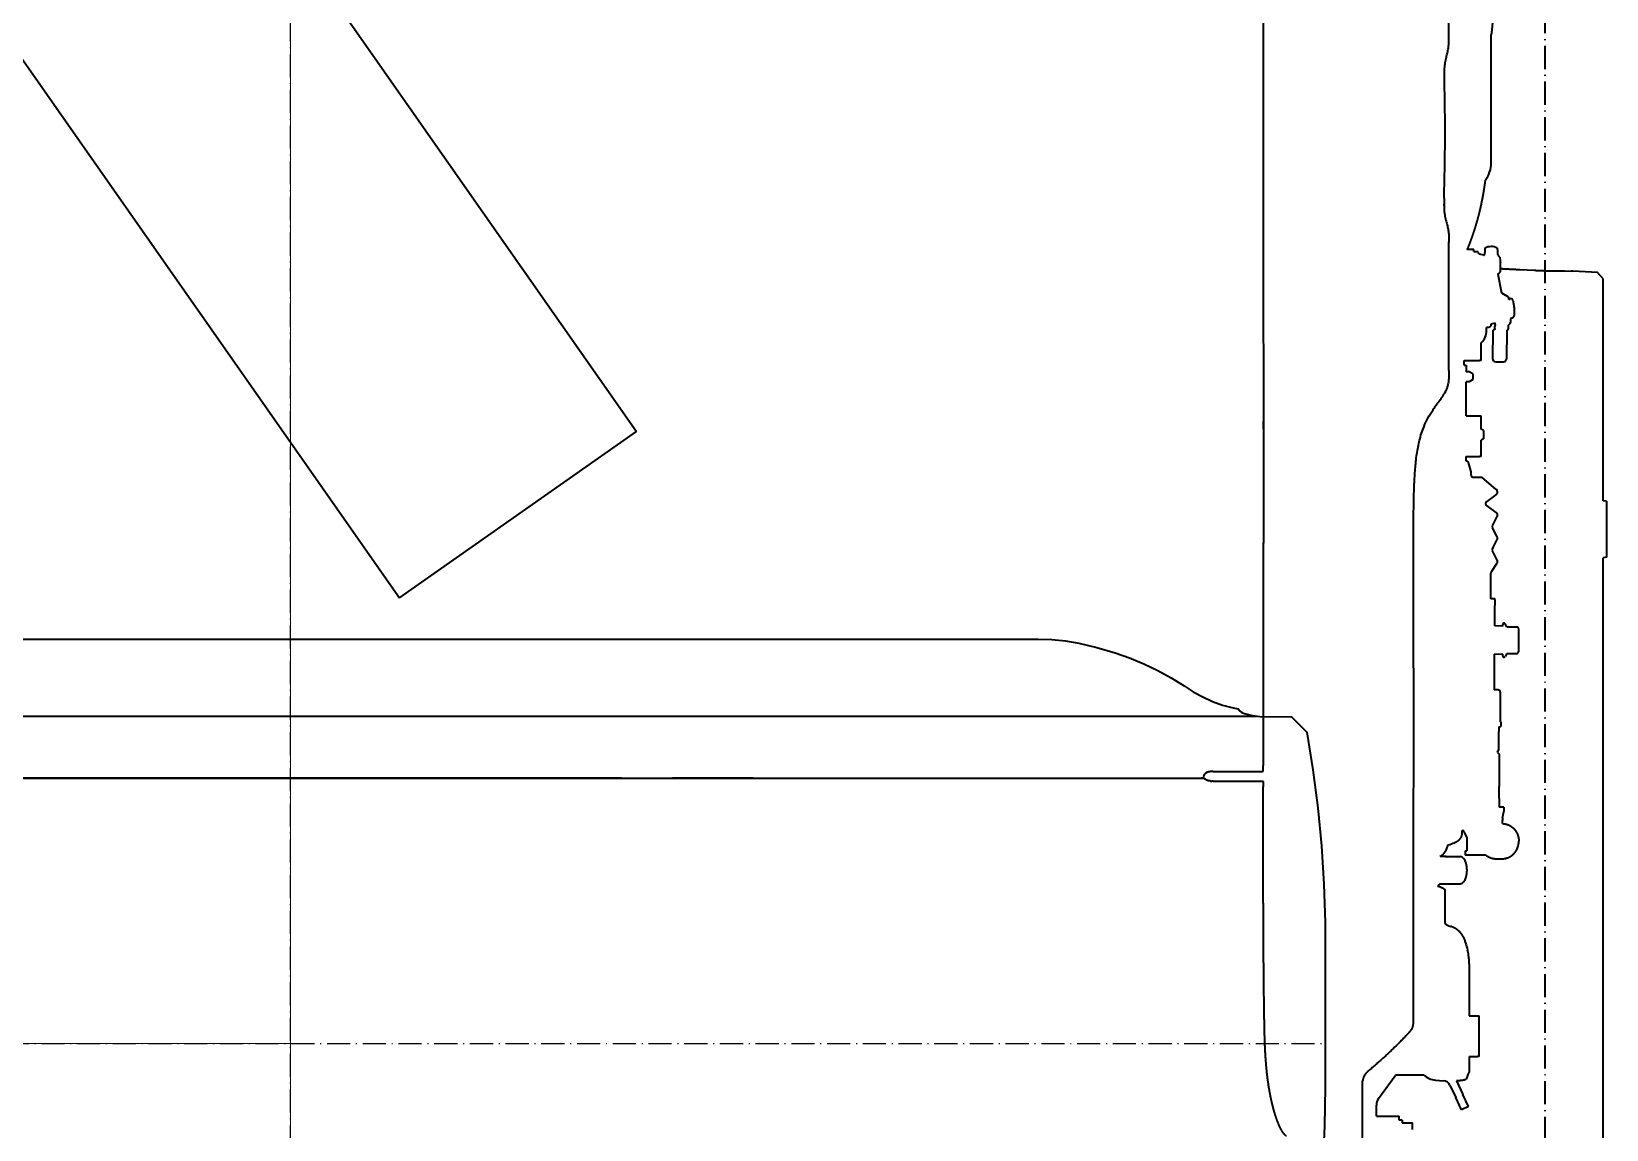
# Model space of a CAD drawing. Header units: millimetres. Extents: x 120 to 10915, y 515 to 8014.
# Drawn here: x 1816 to 2632, y 1067 to 1636 of the extents above; entities that cross this region are included whole.
import ezdxf

# ---------------------------------------------------------------- set-up
doc = ezdxf.new("R2010")
doc.units = ezdxf.units.MM
doc.linetypes.add('DASHDOT', pattern=[18.5, 12, -3, 0.5, -3])
doc.layers.get('0').update_dxf_attribs({"lineweight": 13})
for name, color, linetype, lineweight in [('201_Dimensions', 7, 'Continuous', 13), ('202_Information', 7, 'Continuous', 13), ('205_Chassis_top_view', 7, 'Continuous', 13), ('206_Cab_side_and_top_view', 7, 'Continuous', 13)]:
    doc.layers.add(name, color=color, linetype=linetype, lineweight=lineweight)

# ---------------------------------------------------------------- blocks, each defined once
blk = doc.blocks.new('PREL')
at = {"layer": '202_Information', "color": 1, "lineweight": 35}
for p, q in [((1146.09691, 401.262428), (2006.461565, -827.465638)), ((1699.152044, -127.065139), (2129.334372, -741.429173)), ((2006.461565, -827.465638), (2129.334372, -741.429173))]:
    blk.add_line(p, q, dxfattribs=at)
blk = doc.blocks.new('2647074_1')
at = {"layer": '201_Dimensions', "color": 2, "linetype": 'DASHDOT', "lineweight": 35}
blk.add_line((2600, -1275), (2600, -150), dxfattribs=at)
blk = doc.blocks.new('2409089_1')
at = {"layer": '206_Cab_side_and_top_view', "color": 3, "lineweight": 35}
for p, q in [((2550.1, -536.43), (2550.1, -427.35)), ((2572, -602.08), (2572, -535.65)), ((2563, -647), (2559.51, -647)), ((2563, -648), (2563, -647)), ((2563, -648), (2565, -648)), ((2565.18, -648.68), (2565, -648)), ((2568.13, -649.98), (2565.89, -649.38)), ((2568.59, -649.87), (2568.6, -649.34)), ((2575.26, -646.37), (2575.1, -646.28)), ((2575.42, -649.09), (2575.42, -649.08)), ((2575.42, -649.25), (2575.42, -649.09)), ((2575.49, -649.5), (2575.45, -649.27)), ((2576.38, -651.08), (2576.68, -652.78)), ((2575.49, -659.78), (2577.24, -669.52)), ((2576.68, -652.78), (2576.68, -653.52)), ((2576.7, -653.53), (2576.8, -654.09)), ((2576.8, -654.21), (2576.8, -654.09)), ((2577.24, -669.52), (2580.55, -671.41)), ((2581.19, -672.97), (2581.03, -672.09)), ((2581.37, -672.97), (2581.19, -672.97)), ((2581.45, -672.63), (2581.45, -672.97)), ((2581.65, -672.43), (2582.2, -672.43)), ((2583.18, -673.24), (2583.86, -677.02)), ((2573.95, -685.22), (2571.75, -685.8)), ((2582.98, -682.48), (2582.05, -683.01)), ((2582.05, -683.01), (2582.05, -684.94)), ((2583.88, -677.25), (2583.85, -681.19)), ((2569.55, -689), (2569.55, -687.5)), ((2570.75, -687.5), (2569.55, -687.5)), ((2571.75, -686.5), (2570.75, -687.5)), ((2571.75, -685.8), (2571.75, -686.5)), ((2572.8, -689.01), (2572.71, -703.76)), ((2573.84, -688.02), (2573.85, -687.01)), ((2573.98, -685.91), (2573.98, -685.28)), ((2580.07, -689.02), (2579.98, -703.76)), ((2580.05, -689.01), (2580.07, -689.02)), ((2580.8, -688.64), (2580.62, -688.74)), ((2566.8, -699.25), (2566.8, -695.39)), ((2566.8, -704.5), (2566.8, -699.25)), ((2558, -707), (2558, -704.5)), ((2558, -704.5), (2565.86, -704.5)), ((2558, -707), (2559.05, -707)), ((2559.05, -707), (2559.05, -710.38)), ((2566.8, -704.5), (2565.86, -704.5)), ((2573.32, -704.82), (2572.85, -704.02)), ((2579.36, -704.86), (2579.74, -704.23)), ((2560.55, -710.38), (2559.05, -710.38)), ((2559.05, -733.29), (2559.05, -715.62)), ((2560.55, -715.62), (2559.05, -715.62)), ((2562.55, -711.53), (2560.55, -710.38)), ((2562.55, -714.47), (2560.55, -715.62)), ((2562.55, -711.53), (2562.55, -714.29)), ((2562.55, -714.29), (2562.55, -714.47)), ((2559.05, -733.29), (2565.86, -733.29)), ((2565.86, -733.29), (2566.8, -733.29)), ((2566.8, -738.54), (2566.8, -733.29)), ((2453.81, -736.03), (2453.81, -740.03)), ((2453.97, -736.01), (2453.97, -740.03)), ((2566.8, -738.76), (2566.8, -738.54)), ((2566.8, -740.14), (2566.8, -738.76)), ((2568.05, -740.87), (2566.8, -740.14)), ((2568.05, -740.87), (2568.05, -744.87)), ((2568.05, -745.13), (2566.8, -745.86)), ((2566.8, -749.04), (2566.8, -745.86)), ((2566.8, -754.29), (2566.8, -749.04)), ((2568.05, -744.87), (2568.05, -745.13)), ((2559.05, -756.7), (2559.05, -754.29)), ((2559.05, -754.29), (2565.86, -754.29)), ((2559.28, -756.7), (2559.05, -756.7)), ((2561.52, -762.17), (2560.25, -757.44)), ((2566.8, -754.29), (2565.86, -754.29)), ((2561.55, -762.43), (2561.55, -762.34)), ((2561.55, -764), (2561.55, -762.43)), ((2562.55, -765), (2567.07, -765)), ((2574.61, -771.33), (2567.07, -765)), ((2569.84, -777.58), (2574.51, -774.14)), ((2574.51, -774.14), (2574.61, -774.07)), ((2574.69, -771.4), (2574.61, -771.33)), ((2574.95, -773.73), (2575.01, -773.65)), ((2575.01, -773.65), (2575.07, -773.56)), ((2575.07, -773.56), (2575.09, -773.51)), ((2569.41, -777.89), (2569.84, -777.58)), ((2569.84, -779.82), (2569.41, -779.51)), ((2574.51, -783.26), (2569.84, -779.82)), ((2572.61, -790.24), (2573.17, -789.17)), ((2573.17, -792.23), (2572.61, -791.16)), ((2573.17, -789.17), (2574.98, -785.73)), ((2574.61, -783.33), (2574.51, -783.26)), ((2574.98, -785.73), (2575.11, -785.49)), ((2574.98, -795.67), (2573.17, -792.23)), ((2573.17, -801.17), (2574.98, -797.73)), ((2575.11, -795.91), (2574.98, -795.67)), ((2574.98, -797.73), (2575.11, -797.49)), ((2572.61, -802.24), (2573.17, -801.17)), ((2573.17, -804.23), (2572.61, -803.16)), ((2574.98, -807.67), (2573.17, -804.23)), ((2571.82, -828.03), (2571.82, -814.7)), ((2571.86, -814.44), (2571.89, -814.34)), ((2571.99, -814.14), (2572.29, -813.71)), ((2572.29, -813.71), (2574.95, -809.75)), ((2574.95, -809.75), (2575.01, -809.65)), ((2575.11, -807.91), (2574.98, -807.67)), ((2573.65, -828.06), (2571.82, -828.03)), ((2573.9, -828.4), (2573.9, -828.31)), ((2573.9, -828.56), (2573.9, -828.4)), ((2573.9, -828.56), (2573.9, -829.26)), ((2573.9, -829.26), (2573.9, -831.56)), ((2573.9, -839.55), (2573.9, -831.56)), ((2573.9, -842.14), (2573.9, -839.55)), ((2578, -842.21), (2573.9, -842.14)), ((2578, -842.21), (2578, -841.29)), ((2580.14, -842.6), (2579.2, -840.97)), ((2580.14, -842.6), (2585.66, -842.6)), ((2586.2, -843.5), (2585.85, -842.9)), ((2586.2, -843.5), (2586.2, -844.05)), ((2586.2, -844.05), (2586.2, -848.94)), ((2580.14, -856.4), (2579.2, -858.03)), ((2580.12, -856.4), (2585.66, -856.4)), ((2586.2, -855.5), (2585.85, -856.1)), ((2586.2, -848.94), (2586.2, -849.08)), ((2586.2, -849.08), (2586.2, -854.39)), ((2586.2, -854.39), (2586.2, -855.5)), ((2578, -856.79), (2573.5, -856.87)), ((2573.5, -857.08), (2573.5, -856.87)), ((2573.5, -856.87), (2573.5, -875.23)), ((2578, -857.71), (2578, -856.79)), ((2575.52, -875.27), (2573.5, -875.23)), ((2576.7, -876.47), (2576.7, -891.8)), ((2575.7, -894.5), (2576.88, -894.18)), ((2575.7, -894.5), (2576, -894.5)), ((2576, -894.55), (2576, -894.5)), ((2576.02, -894.55), (2576, -894.55)), ((2576.01, -903.32), (2576.02, -896.8)), ((2576.02, -894.55), (2576.02, -896.8)), ((2576.7, -891.8), (2576.82, -891.8)), ((2577.02, -892), (2577.02, -893.99)), ((2576.01, -905.2), (2576.01, -903.32)), ((2575.26, -907.72), (2576, -906.07)), ((2575.26, -907.72), (2576.07, -908.53)), ((2576.07, -908.53), (2576.07, -925.31)), ((1575.67, -921), (2121.58, -921)), ((2121.58, -921), (1655.38, -921)), ((2121.58, -921), (2141.98, -921)), ((2121.58, -921), (2378.56, -921)), ((2141.98, -921), (2147.97, -921)), ((2189.68, -921), (2147.97, -921)), ((2189.68, -921), (2195.66, -921)), ((2195.66, -921), (2421.98, -921)), ((2378.56, -921), (2421.82, -921)), ((2422.93, -921), (2421.82, -921)), ((2421.98, -921), (2422.88, -921)), ((2422.88, -920.5), (2422.88, -920.61)), ((2422.88, -921), (2422.88, -920.61)), ((2422.93, -921), (2423.02, -921)), ((2427.95, -917.5), (2426.57, -917.5)), ((2427.95, -917.5), (2450.64, -917.5)), ((2450.64, -917.5), (2453.73, -917.5)), ((2427.89, -922.5), (2427.36, -922.5)), ((2427.89, -922.5), (2450.73, -922.5)), ((2450.73, -922.5), (2453.72, -922.5)), ((2576, -925.38), (2576.07, -925.31)), ((2576, -925.38), (2576, -931.42)), ((2576, -931.42), (2576.07, -931.5)), ((2576.07, -931.5), (2576.07, -935.98)), ((2578.48, -935.98), (2576.07, -935.98)), ((2578.48, -935.98), (2578.48, -938.24)), ((2577.85, -941.65), (2578.48, -938.24)), ((2577.85, -941.65), (2577.89, -942.91)), ((2556.9, -949.84), (2556.9, -948.22)), ((2557.47, -947.71), (2557.47, -948.28)), ((2558.23, -949.03), (2557.47, -948.28)), ((2559.39, -951.64), (2558.23, -949.03)), ((2559.39, -951.64), (2559.39, -958.74)), ((2548.73, -961.68), (2552.2, -961.68)), ((2548.83, -957.92), (2549.73, -955.54)), ((2552.2, -961.68), (2555.96, -961.68)), ((2558.53, -958.74), (2559.39, -958.74)), ((2558.53, -958.74), (2558.53, -960.84)), ((2558.53, -960.84), (2558.54, -960.84)), ((2561.48, -960.84), (2558.54, -960.84)), ((2569.18, -960.84), (2559.3, -960.84)), ((2574.53, -962.76), (2575.3, -962.76)), ((2576.35, -962.76), (2577.67, -962.76)), ((2548.1, -975.68), (2552.2, -975.68)), ((2552.2, -975.68), (2555.96, -975.68)), ((2548, -979.12), (2548, -984.51)), ((2548, -984.51), (2548, -996.37)), ((2560.6, -1017.29), (2560.6, -1042.91)), ((2560.6, -1042.91), (2560.6, -1044.2)), ((2454.49, -1046.83), (2454.49, -1046.84)), ((2560.6, -1044.2), (2564.86, -1044.2)), ((2564.86, -1044.2), (2565.8, -1044.2)), ((2565.8, -1049.45), (2565.8, -1044.2)), ((2565.8, -1049.66), (2565.8, -1049.45)), ((2565.8, -1059.95), (2565.8, -1049.67)), ((2565.8, -1065.2), (2565.8, -1059.95)), ((2560.6, -1065.2), (2560.6, -1073.04)), ((2560.6, -1065.2), (2564.86, -1065.2)), ((2565.8, -1065.2), (2564.86, -1065.2)), ((2513.65, -1087.01), (2522.59, -1074.7)), ((2522.59, -1074.7), (2537.02, -1074.7)), ((2505.24, -1122.31), (2505.24, -1080.3)), ((2543.13, -1077.5), (2547.34, -1077.87)), ((2550.61, -1080.16), (2553.6, -1086.56)), ((2553.94, -1077.82), (2557.22, -1084.87)), ((2560.18, -1091.21), (2557.22, -1084.87)), ((2512.5, -1096.2), (2512.5, -1090.54)), ((2556.55, -1092.9), (2553.6, -1086.56)), ((2560.18, -1091.21), (2556.55, -1092.9)), ((2512.5, -1096.2), (2524.24, -1096.2)), ((2524.24, -1098.2), (2524.24, -1096.2)), ((2525.84, -1098.2), (2524.24, -1098.2)), ((2525.84, -1098.2), (2525.84, -1099.7)), ((2525.84, -1099.7), (2530.56, -1099.7)), ((2530.56, -1099.7), (2531.14, -1099.7)), ((2531.14, -1102.95), (2531.14, -1099.7)), ((2531.14, -1103.08), (2531.14, -1102.95))]:
    blk.add_line(p, q, dxfattribs=at)
for points in [[(2453.87, 0, 0.000071), (2453.97, -736.01)], [(2550.1, -709.74, 0.000006), (2550.1, -643.01)], [(2531.71, -1046.35, 0.000638), (2531.78, -797.91)]]:
    blk.add_lwpolyline(points, format="xyb", dxfattribs=at)
for centre, radius, start, end in [((1333.46, -585.91), 1214.63, 358.37322, 1.24937), ((2557, -602.08), 15, 322.03663, 0), ((2566.15, -648.42), 1, 195, 255), ((2568.26, -649.5), 0.5, 255, 312.01985), ((2572, -652), 6.5, 61.5721, 119.96624), ((2547.66, -612.17), 54.83, 301.88668, 302.04859), ((2543.5, -706.24), 62.29, 57.79527, 57.81544), ((2356.27, -654.28), 220.53, 358.86892, 359.44458), ((2322.38, -654.1), 254.42, 359.47681, 359.9741), ((2581.39, -671.79), 1.19, 268.61347, 272.71536), ((2582.61, -677.24), 1.26, 359.64924, 10.15892), ((2572.93, -685.77), 1.16, 24.55026, 27.89974), ((2578.55, -683), 4, 306.72926, 331.04497), ((2560.74, -689), 8.81, 313.45407, 360), ((2577.55, -683.01), 6.5, 292.58043, 298.19166), ((2578.48, -700.77), 6.49, 207.40812, 210.03904), ((2574.74, -701.29), 5.79, 329.55711, 334.72843), ((2534.42, -714.23), 15.26, 329.03107, 330.43471), ((2559.28, -757.71), 1.01, 71.36701, 89.9374), ((2559.28, -757.7), 1, 15, 71.31786), ((2560.56, -762.43), 0.995, 5.07493, 15.04032), ((2562.55, -764), 1, 180, 270), ((2573.58, -772.67), 1.74, 306.31092, 322.36914), ((2573.61, -772.7), 1.69, 359.8517, 50.11084), ((2573.51, -772.67), 1.79, 331.90538, 338.23208), ((2573.7, -772.73), 1.59, 337.7622, 342.34435), ((2573.6, -772.7), 1.7, 342.29128, 355.40316), ((2573.69, -772.7), 1.61, 355.1538, 359.912), ((2569.97, -778.69), 0.973, 149.86052, 179.97726), ((2569.9, -778.73), 0.895, 178.38523, 212.88661), ((2569.9, -778.6), 0.86, 124.74148, 152.65868), ((2569.98, -778.72), 0.973, 210.43415, 233.88279), ((2573.47, -790.69), 0.968, 161.09958, 180.5461), ((2573.4, -790.72), 0.899, 178.41818, 209.29504), ((2573.61, -790.77), 1.13, 151.92388, 159.80562), ((2573.62, -784.68), 1.67, 15.30932, 54.00289), ((2573.54, -784.69), 1.76, 332.78169, 359.53324), ((2573.59, -784.71), 1.71, 6.95747, 15.68607), ((2573.62, -784.7), 1.68, 0.16957, 7.10135), ((2573.54, -796.71), 1.76, 0.46853, 27.21754), ((2573.54, -796.69), 1.76, 332.78169, 359.53324), ((2573.47, -802.69), 0.968, 161.09953, 180.5461), ((2573.4, -802.72), 0.899, 178.41818, 209.29504), ((2573.61, -802.77), 1.13, 151.92388, 159.80563), ((2572.86, -814.71), 1.03, 164.88279, 179.68987), ((2572.79, -814.69), 0.961, 145.59693, 158.91826), ((2573.61, -808.7), 1.69, 325.97535, 0.13451), ((2573.54, -808.71), 1.76, 0.46853, 27.21754), ((2573.65, -828.31), 0.25, 359.99997, 89), ((2578.64, -841.29), 0.643, 30, 180), ((2582.14, -845.06), 4.3, 30.13427, 34.83285), ((2582.14, -853.94), 4.3, 325.16715, 329.86573), ((2578.64, -857.71), 0.643, 180, 330), ((2575.5, -876.47), 1.2, 0.00115, 89.00596), ((2576.82, -892), 0.2, 0, 90), ((2576.82, -893.99), 0.2, 285, 0), ((2426.57, -922.74), 5.24, 89.99147, 92.40014), ((2427.38, -906.85), 15.65, 266.96522, 269.92491), ((2565.4, -943.34), 12.5, 358.1669, 1.96277), ((2546.39, -958.68), 2.88, 253.07202, 261.46081), ((2548.84, -973.06), 11.39, 90.55575, 92.24385), ((2547.3, -979.64), 4.1, 122.44516, 137.02155), ((2552.88, -990.15), 7.91, 231.87501, 254.87767), ((2547.96, -1008.61), 11.01, 11.79656, 20.07568), ((2590.9, -999.71), 32.84, 191.66859, 198.45062), ((2552.02, -1012.78), 8.17, 10.65368, 19.05826), ((2525.46, -1017.52), 35.15, 4.88372, 10.24204), ((2527.62, -1017.3), 32.98, 0.01855, 4.82458), ((2544, -1067.54), 10, 225.7524, 265), ((2660.27, -1115.97), 108.55, 157.98729, 158.91192), ((2546.99, -1081.85), 4, 25, 85), ((2518.5, -1090.54), 6, 144, 180)]:
    blk.add_arc(centre, radius, start, end, dxfattribs=at)
for centre, major_axis, ratio, start_param, end_param in [((2568.75, -652), (0, -5.63), 0.030933, 3.159528, 4.221245), ((2575.25, -652), (0, -5.63), 0.030933, 2.257111, 3.123749), ((2572.18, -653.02), (4.92, 0.88), 0.98507, 0.682549, 0.691225), ((2572.67, -655.73), (4.92, 0.88), 0.98507, 5.138574, 5.450978), ((2580.05, -672.27), (-0.984, -0.176), 0.98507, 3.141349, 4.008127), ((2581.65, -672.63), (-0.197, -0.035), 0.98507, 4.531726, 6.102522), ((2582.2, -673.42), (-0.984, -0.176), 0.98507, 3.141514, 4.531726), ((2580.8, -683.01), (0, 5.63), 0.030933, 3.159037, 4.109616), ((2576.34, -704.79), (-3.04, 0.02), 0.169355, 0.099375, 1.57859), ((2576.34, -704.79), (-3.04, 0.02), 0.169355, 1.57859, 3.042217), ((2533, -946.49), (25, 0), 0.236684, 5.98619, 6.076231), ((2503.18, -944.58), (53.24, -6.5), 0.210661, 5.801397, 5.938257), ((2555.96, -968.68), (0, -7), 0.5, 0, 3.141593), ((2575.3, -953.66), (0, -9.1), 0.937789, 0, 0.062004), ((2576.35, -953.66), (0, -9.1), 0.937789, 6.221181, 6.283185)]:
    blk.add_ellipse(centre, major_axis=major_axis, ratio=ratio, start_param=start_param, end_param=end_param, dxfattribs=at)
for points, degree, knots in [([(2572.77, -520.12), (2572.84, -521.36), (2572.88, -522.64), (2572.88, -523.96), (2572.83, -526.34), (2572.69, -528.83), (2572.61, -529.93), (2572.46, -531.72), (2572.26, -533.54), (2572.18, -534.24), (2572.1, -534.94), (2572, -535.65)], 5, [0, 0, 0, 0, 0, 0, 25.181661, 25.181661, 25.181661, 44.212681, 44.212681, 44.212681, 55.916429, 55.916429, 55.916429, 55.916429, 55.916429, 55.916429]), ([(2547.9, -552.43), (2547.95, -551.89), (2548.07, -550.88), (2548.32, -549.42), (2548.61, -548.08), (2548.91, -546.82), (2549.2, -545.62), (2549.47, -544.45), (2549.7, -543.27), (2549.88, -542.06), (2550, -540.8), (2550.07, -539.45), (2550.1, -537.98), (2550.1, -536.96), (2550.1, -536.43)], 3, [0, 0, 0, 0, 1.604582, 3.073583, 4.436319, 5.718981, 6.945821, 8.140831, 9.329381, 10.539193, 11.800251, 13.143786, 14.600991, 16.20224, 16.20224, 16.20224, 16.20224]), ([(2547.8, -559.43), (2547.79, -559.04), (2547.77, -558.26), (2547.75, -557.09), (2547.75, -555.93), (2547.76, -554.76), (2547.81, -553.59), (2547.87, -552.81), (2547.9, -552.43)], 3, [0, 0, 0, 0, 1.166008, 2.33204, 3.498251, 4.665085, 5.833411, 7.00472, 7.00472, 7.00472, 7.00472]), ([(2568.83, -611.31), (2568.56, -613.35), (2568.26, -615.39), (2567.93, -617.43), (2567.02, -622.51), (2565.88, -627.56), (2565.11, -630.58), (2564.04, -634.3), (2562.84, -638), (2562.6, -638.72), (2561.99, -640.52), (2561.34, -642.31), (2560.94, -643.37), (2560.43, -644.71), (2559.9, -646.03), (2559.79, -646.3), (2559.67, -646.6), (2559.55, -646.9), (2559.54, -646.93), (2559.52, -646.97), (2559.51, -647)], 5, [43.090724, 43.090724, 43.090724, 43.090724, 43.090724, 43.090724, 63.876179, 63.876179, 63.876179, 95.071777, 95.071777, 95.071777, 102.65367, 102.65367, 102.65367, 113.971534, 113.971534, 113.971534, 116.840365, 116.840365, 116.840365, 117.193638, 117.193638, 117.193638, 117.193638, 117.193638, 117.193638]), ([(2547.6, -620.39), (2547.58, -620.78), (2547.56, -621.56), (2547.54, -622.72), (2547.53, -623.89), (2547.54, -625.06), (2547.59, -626.22), (2547.65, -627), (2547.69, -627.39)], 3, [0, 0, 0, 0, 1.165765, 2.33156, 3.497584, 4.664394, 5.83307, 7.00548, 7.00548, 7.00548, 7.00548]), ([(2547.69, -627.39), (2547.74, -627.92), (2547.87, -628.94), (2548.14, -630.4), (2548.46, -631.74), (2548.79, -633), (2549.11, -634.19), (2549.41, -635.37), (2549.66, -636.54), (2549.86, -637.75), (2549.99, -639.01), (2550.07, -640.37), (2550.1, -641.84), (2550.1, -642.86), (2550.1, -643.39)], 3, [0, 0, 0, 0, 1.607856, 3.080887, 4.44873, 5.737223, 6.969853, 8.169804, 9.361931, 10.573936, 11.836264, 13.180873, 14.639676, 16.24359, 16.24359, 16.24359, 16.24359]), ([(2575.42, -649.08), (2575.41, -649.04), (2575.41, -648.97), (2575.4, -648.87), (2575.4, -648.72), (2575.39, -648.55), (2575.39, -648.51), (2575.39, -648.47), (2575.39, -648.44)], 5, [0, 0, 0, 0, 0, 0, 1.507013, 1.507013, 1.507013, 1.918124, 1.918124, 1.918124, 1.918124, 1.918124, 1.918124]), ([(2582.98, -682.48), (2582.99, -682.48), (2583.01, -682.46), (2583.04, -682.45), (2583.07, -682.43), (2583.1, -682.41), (2583.13, -682.39), (2583.16, -682.37), (2583.19, -682.35), (2583.22, -682.32), (2583.25, -682.3), (2583.28, -682.28), (2583.31, -682.26), (2583.33, -682.24), (2583.36, -682.22), (2583.38, -682.19), (2583.4, -682.17), (2583.43, -682.15), (2583.45, -682.13), (2583.47, -682.1), (2583.49, -682.08), (2583.51, -682.06), (2583.53, -682.03), (2583.55, -682.01), (2583.58, -681.98), (2583.6, -681.95), (2583.63, -681.91), (2583.66, -681.86), (2583.68, -681.82), (2583.71, -681.78), (2583.73, -681.73), (2583.75, -681.69), (2583.77, -681.64), (2583.78, -681.6), (2583.79, -681.56), (2583.8, -681.53), (2583.81, -681.5), (2583.82, -681.46), (2583.83, -681.41), (2583.84, -681.37), (2583.84, -681.33), (2583.85, -681.28), (2583.85, -681.24), (2583.85, -681.21), (2583.85, -681.19)], 3, [0, 0, 0, 0, 0.035232, 0.070063, 0.106543, 0.143288, 0.180304, 0.216896, 0.254527, 0.291748, 0.329407, 0.367323, 0.401833, 0.432979, 0.463884, 0.495613, 0.527111, 0.559449, 0.591569, 0.624303, 0.65766, 0.687626, 0.71817, 0.74927, 0.780221, 0.828662, 0.878044, 0.927091, 0.976707, 1.027777, 1.079443, 1.126268, 1.17384, 1.222223, 1.270484, 1.28796, 1.32969, 1.371356, 1.413556, 1.45571, 1.501397, 1.547051, 1.592683, 1.638305, 1.638305, 1.638305, 1.638305]), ([(2573.84, -688.02), (2573.84, -688.04), (2573.84, -688.08), (2573.83, -688.15), (2573.82, -688.21), (2573.81, -688.27), (2573.79, -688.32), (2573.77, -688.36), (2573.75, -688.4), (2573.73, -688.45), (2573.69, -688.51), (2573.66, -688.55), (2573.63, -688.59), (2573.6, -688.61), (2573.58, -688.63), (2573.56, -688.65), (2573.55, -688.67), (2573.53, -688.68), (2573.51, -688.69), (2573.5, -688.7), (2573.49, -688.71), (2573.48, -688.71), (2573.48, -688.71), (2573.48, -688.71), (2573.48, -688.71)], 3, [0, 0, 0, 0, 0.0665783, 0.1331042, 0.1997567, 0.2636016, 0.3110727, 0.3522301, 0.3940223, 0.4613697, 0.5226154, 0.5856267, 0.6337526, 0.6631653, 0.6901139, 0.7147465, 0.7378678, 0.7627067, 0.7826167, 0.798364, 0.808832, 0.8155838, 0.8197241, 0.8213278, 0.8213278, 0.8213278, 0.8213278]), ([(2573.98, -685.91), (2573.98, -686), (2573.98, -686.09), (2573.97, -686.18), (2573.95, -686.4), (2573.92, -686.6), (2573.9, -686.72), (2573.87, -686.86), (2573.85, -686.95), (2573.85, -686.97), (2573.85, -686.99), (2573.85, -687.01)], 5, [0, 0, 0, 0, 0, 0, 0.739363, 0.739363, 0.739363, 1.882405, 1.882405, 1.882405, 2.27374, 2.27374, 2.27374, 2.27374, 2.27374, 2.27374]), ([(2550.1, -709.72), (2550.1, -710.28), (2550.1, -711.41), (2550.06, -713.11), (2549.93, -714.81), (2549.68, -716.49), (2549.28, -718.15), (2548.77, -719.58), (2548.22, -720.77), (2547.87, -721.43), (2547.69, -721.76)], 3, [0, 0, 0, 0, 1.692214, 3.387407, 5.102606, 6.782381, 8.498152, 10.206779, 11.314771, 12.440134, 12.440134, 12.440134, 12.440134]), ([(2541.85, -730.04), (2542.22, -729.49), (2542.97, -728.43), (2544.11, -726.89), (2545.22, -725.42), (2546.21, -724.05), (2546.97, -722.94), (2547.36, -722.31), (2547.5, -722.08)], 3, [0, 0, 0, 0, 1.989469, 3.899868, 5.724873, 7.530108, 8.950143, 9.759862, 9.759862, 9.759862, 9.759862]), ([(2531.78, -797.91), (2531.77, -796.06), (2531.77, -792.36), (2531.78, -786.81), (2531.82, -781.25), (2531.91, -775.15), (2532.08, -769.62), (2532.33, -764.65), (2532.59, -760.78), (2532.95, -756.92), (2533.58, -751.92), (2534.5, -747), (2535.86, -742.22), (2537.27, -738.37), (2539.2, -734.24), (2540.9, -731.43), (2541.85, -730.04)], 3, [0, 0, 0, 0, 5.549652, 11.102544, 16.662512, 22.232972, 29.400338, 33.273393, 37.150223, 41.030089, 44.910401, 52.268209, 56.000766, 59.805051, 64.571592, 69.639837, 69.639837, 69.639837, 69.639837]), ([(2453.97, -740.03), (2453.97, -754.14), (2453.97, -768.24), (2453.96, -782.49), (2453.96, -802.65), (2453.95, -822.75), (2453.95, -828.66), (2453.95, -839.97), (2453.94, -851.18), (2453.94, -856.37), (2453.93, -867.26), (2453.93, -878.11), (2453.92, -883.64), (2453.92, -893.11), (2453.91, -902.67), (2453.91, -906.59), (2453.9, -910.54), (2453.9, -914.5)], 5, [0, 0, 0, 0, 0, 0, 99.717842, 99.717842, 99.717842, 141.36218, 141.36218, 141.36218, 179.684245, 179.684245, 179.684245, 219.947285, 219.947285, 219.947285, 247.932527, 247.932527, 247.932527, 247.932527, 247.932527, 247.932527]), ([(2423.3, -919.27), (2423.27, -919.32), (2423.24, -919.37), (2423.22, -919.42), (2423.14, -919.57), (2423.07, -919.73), (2423.03, -919.83), (2422.98, -919.98), (2422.94, -920.13), (2422.93, -920.18), (2422.91, -920.27), (2422.9, -920.37), (2422.89, -920.41), (2422.89, -920.46), (2422.88, -920.5)], 5, [0, 0, 0, 0, 0, 0, 0.416314, 0.416314, 0.416314, 1.231999, 1.231999, 1.231999, 1.626087, 1.626087, 1.626087, 1.998827, 1.998827, 1.998827, 1.998827, 1.998827, 1.998827]), ([(2423.02, -921), (2423.06, -921), (2423.11, -921.01), (2423.16, -921.02), (2423.27, -921.08), (2423.41, -921.19), (2423.48, -921.25), (2423.57, -921.32), (2423.66, -921.4)], 5, [0, 0, 0, 0, 0, 0, 1.759833, 1.759833, 1.759833, 3.536874, 3.536874, 3.536874, 3.536874, 3.536874, 3.536874]), ([(2424.58, -918.01), (2424.31, -918.18), (2424.06, -918.36), (2423.84, -918.56), (2423.6, -918.83), (2423.4, -919.11), (2423.37, -919.16), (2423.33, -919.22), (2423.3, -919.27)], 5, [0, 0, 0, 0, 0, 0, 2.351301, 2.351301, 2.351301, 2.897101, 2.897101, 2.897101, 2.897101, 2.897101, 2.897101]), ([(2426.55, -922.48), (2426.42, -922.47), (2426.29, -922.46), (2426.16, -922.45), (2425.69, -922.39), (2425.22, -922.28), (2424.9, -922.16), (2424.42, -921.94), (2424.02, -921.68), (2423.89, -921.58), (2423.77, -921.49), (2423.66, -921.4)], 5, [0, 0, 0, 0, 0, 0, 1.258734, 1.258734, 1.258734, 4.419901, 4.419901, 4.419901, 6.21045, 6.21045, 6.21045, 6.21045, 6.21045, 6.21045]), ([(2424.58, -918.01), (2424.81, -917.88), (2425.05, -917.77), (2425.29, -917.68), (2425.65, -917.58), (2426.02, -917.53), (2426.13, -917.52), (2426.24, -917.51), (2426.35, -917.5)], 5, [0, 0, 0, 0, 0, 0, 1.813775, 1.813775, 1.813775, 2.583841, 2.583841, 2.583841, 2.583841, 2.583841, 2.583841]), ([(2453.73, -917.5), (2453.74, -917.5), (2453.75, -917.49), (2453.76, -917.47), (2453.78, -917.41), (2453.79, -917.3), (2453.8, -917.23), (2453.84, -916.88), (2453.86, -916.41), (2453.88, -916.05), (2453.89, -915.52), (2453.9, -914.97), (2453.9, -914.81), (2453.9, -914.66), (2453.9, -914.5)], 5, [0, 0, 0, 0, 0, 0, 0.476923, 0.476923, 0.476923, 1.160471, 1.160471, 1.160471, 3.487724, 3.487724, 3.487724, 4.418654, 4.418654, 4.418654, 4.418654, 4.418654, 4.418654]), ([(2453.72, -922.5), (2453.73, -922.5), (2453.74, -922.51), (2453.75, -922.53), (2453.77, -922.59), (2453.78, -922.7), (2453.79, -922.77), (2453.83, -923.12), (2453.85, -923.59), (2453.87, -923.94), (2453.88, -924.48), (2453.88, -925.03), (2453.89, -925.18), (2453.89, -925.34), (2453.89, -925.5)], 5, [0, 0, 0, 0, 0, 0, 0.477658, 0.477658, 0.477658, 1.161687, 1.161687, 1.161687, 3.489001, 3.489001, 3.489001, 4.421327, 4.421327, 4.421327, 4.421327, 4.421327, 4.421327]), ([(2454.49, -1046.83), (2454.41, -1041.97), (2454.34, -1037.11), (2454.28, -1032.37), (2454.21, -1026.36), (2454.16, -1020.31), (2454.15, -1019.1), (2454.13, -1016.66), (2454.11, -1014.21), (2454.1, -1013.1), (2454.04, -1005.15), (2454, -997.19), (2453.97, -990.46), (2453.95, -983.21), (2453.93, -975.96), (2453.93, -974.98), (2453.92, -972.82), (2453.92, -970.66), (2453.92, -969.08), (2453.91, -966.62), (2453.91, -964.14), (2453.91, -963.51), (2453.9, -958.21), (2453.89, -952.92), (2453.89, -948.51), (2453.89, -942.86), (2453.89, -937.18), (2453.89, -936.17), (2453.89, -933.29), (2453.89, -930.4), (2453.89, -928.76), (2453.89, -927.13), (2453.89, -925.5)], 5, [0, 0, 0, 0, 0, 0, 34.576909, 34.576909, 34.576909, 43.18136, 43.18136, 43.18136, 51.960789, 51.960789, 51.960789, 99.637322, 99.637322, 99.637322, 103.332029, 103.332029, 103.332029, 114.962048, 114.962048, 114.962048, 121.009461, 121.009461, 121.009461, 152.631418, 152.631418, 152.631418, 161.5601, 161.5601, 161.5601, 173.113759, 173.113759, 173.113759, 173.113759, 173.113759, 173.113759]), ([(2577.84, -944.56), (2577.85, -944.45), (2577.86, -944.33), (2577.87, -944.22), (2577.88, -944.05), (2577.89, -943.89), (2577.89, -943.84), (2577.89, -943.79), (2577.89, -943.74)], 5, [7.762961, 7.762961, 7.762961, 7.762961, 7.762961, 7.762961, 8.594924, 8.594924, 8.594924, 8.951652, 8.951652, 8.951652, 8.951652, 8.951652, 8.951652]), ([(2577.84, -944.56), (2577.89, -944.56), (2577.99, -944.56), (2578.14, -944.57), (2578.29, -944.58), (2578.44, -944.59), (2578.58, -944.61), (2578.73, -944.63), (2578.88, -944.65), (2579.03, -944.67), (2579.18, -944.7), (2579.33, -944.73), (2579.47, -944.76), (2579.62, -944.79), (2579.76, -944.83), (2579.91, -944.87), (2580.05, -944.91), (2580.2, -944.96), (2580.34, -945.01), (2580.49, -945.06), (2580.67, -945.13), (2580.88, -945.21), (2581.08, -945.3), (2581.25, -945.38), (2581.41, -945.46), (2581.56, -945.54), (2581.71, -945.62), (2581.84, -945.7), (2581.97, -945.78), (2582.1, -945.86), (2582.23, -945.94), (2582.35, -946.02), (2582.48, -946.11), (2582.6, -946.2), (2582.72, -946.29), (2582.84, -946.38), (2582.96, -946.48), (2583.08, -946.58), (2583.19, -946.68), (2583.3, -946.78), (2583.42, -946.88), (2583.52, -946.99), (2583.63, -947.1), (2583.74, -947.21), (2583.84, -947.32), (2583.95, -947.43), (2584.05, -947.55), (2584.15, -947.66), (2584.24, -947.78), (2584.35, -947.92), (2584.47, -948.08), (2584.61, -948.27), (2584.75, -948.48), (2584.88, -948.69), (2585, -948.88), (2585.09, -949.05), (2585.17, -949.19), (2585.24, -949.32), (2585.31, -949.46), (2585.38, -949.6), (2585.44, -949.74), (2585.5, -949.88), (2585.56, -950.03), (2585.62, -950.17), (2585.68, -950.31), (2585.73, -950.46), (2585.78, -950.61), (2585.83, -950.75), (2585.87, -950.9), (2585.92, -951.05), (2585.96, -951.2), (2586, -951.35), (2586.03, -951.5), (2586.07, -951.65), (2586.1, -951.8), (2586.13, -951.96), (2586.15, -952.11), (2586.18, -952.26), (2586.2, -952.42), (2586.22, -952.57), (2586.23, -952.73), (2586.25, -952.88), (2586.26, -953.04), (2586.27, -953.19), (2586.27, -953.35), (2586.28, -953.5), (2586.28, -953.61), (2586.28, -953.66)], 3, [0, 0, 0, 0, 0.14994, 0.299889, 0.449848, 0.599797, 0.749771, 0.899771, 1.0498, 1.19984, 1.349922, 1.500048, 1.650212, 1.800375, 1.950599, 2.100882, 2.251221, 2.401571, 2.552, 2.702501, 2.872564, 3.146777, 3.365884, 3.540858, 3.715959, 3.89338, 4.056863, 4.207997, 4.359247, 4.510604, 4.662055, 4.81357, 4.965193, 5.116902, 5.268693, 5.420552, 5.572521, 5.724578, 5.876745, 6.029003, 6.181368, 6.333826, 6.486371, 6.639007, 6.791748, 6.944582, 7.097523, 7.250561, 7.403703, 7.556941, 7.76577, 8.01948, 8.263688, 8.508128, 8.766128, 8.935627, 9.089757, 9.243976, 9.398286, 9.552676, 9.707152, 9.861707, 10.016346, 10.17103, 10.325786, 10.480611, 10.635509, 10.790467, 10.945493, 11.100574, 11.255718, 11.410893, 11.566122, 11.721395, 11.876718, 12.032076, 12.187477, 12.342909, 12.498376, 12.653859, 12.80937, 12.964899, 13.120448, 13.276009, 13.431582, 13.587161, 13.742745, 13.742745, 13.742745, 13.742745]), ([(2552.82, -954.49), (2552.85, -954.48), (2552.91, -954.45), (2552.99, -954.41), (2553.08, -954.38), (2553.16, -954.34), (2553.24, -954.3), (2553.32, -954.26), (2553.4, -954.22), (2553.48, -954.18), (2553.56, -954.14), (2553.64, -954.1), (2553.72, -954.06), (2553.8, -954.02), (2553.87, -953.98), (2553.95, -953.94), (2554.02, -953.9), (2554.12, -953.84), (2554.23, -953.77), (2554.36, -953.7), (2554.47, -953.63), (2554.57, -953.56), (2554.67, -953.5), (2554.77, -953.43), (2554.86, -953.36), (2554.96, -953.29), (2555.05, -953.22), (2555.14, -953.15), (2555.21, -953.09), (2555.28, -953.03), (2555.35, -952.97), (2555.41, -952.91), (2555.48, -952.85), (2555.54, -952.79), (2555.61, -952.73), (2555.67, -952.67), (2555.73, -952.6), (2555.79, -952.54), (2555.85, -952.47), (2555.91, -952.4), (2555.97, -952.34), (2556.02, -952.27), (2556.08, -952.2), (2556.13, -952.12), (2556.18, -952.05), (2556.25, -951.96), (2556.32, -951.85), (2556.4, -951.71), (2556.47, -951.58), (2556.54, -951.44), (2556.6, -951.3), (2556.66, -951.16), (2556.71, -951.03), (2556.75, -950.9), (2556.78, -950.77), (2556.82, -950.64), (2556.84, -950.51), (2556.87, -950.37), (2556.88, -950.24), (2556.9, -950.11), (2556.9, -949.97), (2556.9, -949.89), (2556.9, -949.84)], 3, [0, 0, 0, 0, 0.092553, 0.184353, 0.275974, 0.366842, 0.457505, 0.547416, 0.637161, 0.726156, 0.81503, 0.903155, 0.991203, 1.078507, 1.165785, 1.252321, 1.33889, 1.424721, 1.5814, 1.737201, 1.857373, 1.977174, 2.09657, 2.215623, 2.3344, 2.452967, 2.571394, 2.689773, 2.778777, 2.867041, 2.956184, 3.044606, 3.134012, 3.222719, 3.312474, 3.401554, 3.490047, 3.577917, 3.666197, 3.753892, 3.842903, 3.931356, 4.021195, 4.110507, 4.201263, 4.291526, 4.444884, 4.59972, 4.756061, 4.91392, 5.064003, 5.215374, 5.349905, 5.485614, 5.621098, 5.756194, 5.893275, 6.030082, 6.163058, 6.295881, 6.429406, 6.562881, 6.562881, 6.562881, 6.562881]), ([(2577.67, -962.76), (2577.72, -962.76), (2577.81, -962.76), (2577.96, -962.75), (2578.11, -962.75), (2578.26, -962.74), (2578.41, -962.73), (2578.56, -962.71), (2578.7, -962.69), (2578.85, -962.67), (2579, -962.65), (2579.14, -962.62), (2579.29, -962.6), (2579.43, -962.57), (2579.58, -962.53), (2579.72, -962.5), (2579.87, -962.46), (2580.01, -962.42), (2580.15, -962.37), (2580.29, -962.33), (2580.43, -962.28), (2580.61, -962.21), (2580.81, -962.13), (2581.01, -962.04), (2581.19, -961.96), (2581.35, -961.88), (2581.51, -961.81), (2581.65, -961.73), (2581.79, -961.65), (2581.92, -961.57), (2582.04, -961.5), (2582.17, -961.41), (2582.3, -961.33), (2582.42, -961.25), (2582.54, -961.16), (2582.66, -961.07), (2582.78, -960.98), (2582.9, -960.89), (2583.02, -960.79), (2583.13, -960.69), (2583.24, -960.59), (2583.36, -960.49), (2583.47, -960.39), (2583.57, -960.28), (2583.68, -960.17), (2583.78, -960.06), (2583.89, -959.95), (2583.99, -959.84), (2584.09, -959.73), (2584.18, -959.61), (2584.28, -959.49), (2584.39, -959.35), (2584.52, -959.17), (2584.66, -958.97), (2584.79, -958.77), (2584.92, -958.57), (2585.03, -958.38), (2585.12, -958.22), (2585.19, -958.09), (2585.26, -957.95), (2585.33, -957.82), (2585.39, -957.68), (2585.46, -957.54), (2585.52, -957.4), (2585.58, -957.26), (2585.63, -957.12), (2585.69, -956.97), (2585.74, -956.83), (2585.79, -956.68), (2585.84, -956.54), (2585.88, -956.39), (2585.92, -956.24), (2585.96, -956.09), (2586, -955.95), (2586.04, -955.8), (2586.07, -955.65), (2586.1, -955.49), (2586.13, -955.34), (2586.16, -955.19), (2586.18, -955.04), (2586.2, -954.89), (2586.22, -954.73), (2586.23, -954.58), (2586.25, -954.43), (2586.26, -954.27), (2586.27, -954.12), (2586.27, -953.97), (2586.28, -953.81), (2586.28, -953.71), (2586.28, -953.66)], 3, [0, 0, 0, 0, 0.148451, 0.296906, 0.445369, 0.593845, 0.742309, 0.890795, 1.039305, 1.187845, 1.336395, 1.484983, 1.633612, 1.782287, 1.930956, 2.079679, 2.228458, 2.377298, 2.526148, 2.675067, 2.824056, 2.97312, 3.223579, 3.474271, 3.647479, 3.820809, 3.994226, 4.167773, 4.317381, 4.467091, 4.616906, 4.766827, 4.916801, 5.066886, 5.217043, 5.367313, 5.51762, 5.668042, 5.81854, 5.969157, 6.11985, 6.270663, 6.421549, 6.572554, 6.723616, 6.874797, 7.026053, 7.177429, 7.328885, 7.48046, 7.632113, 7.783884, 8.033203, 8.274838, 8.516711, 8.758804, 9.00117, 9.153705, 9.306345, 9.459058, 9.611871, 9.76475, 9.917724, 10.070764, 10.223894, 10.377055, 10.530301, 10.683605, 10.836987, 10.990421, 11.143927, 11.297481, 11.4511, 11.604744, 11.758446, 11.912187, 12.065979, 12.219804, 12.373672, 12.527568, 12.6815, 12.835446, 12.98942, 13.143411, 13.297421, 13.451444, 13.605478, 13.759518, 13.913561, 13.913561, 13.913561, 13.913561]), ([(2545.56, -961.44), (2545.58, -961.42), (2545.64, -961.39), (2545.72, -961.35), (2545.8, -961.3), (2545.88, -961.25), (2545.96, -961.2), (2546.04, -961.16), (2546.13, -961.1), (2546.23, -961.04), (2546.35, -960.96), (2546.48, -960.87), (2546.61, -960.77), (2546.74, -960.68), (2546.86, -960.58), (2546.99, -960.48), (2547.1, -960.38), (2547.2, -960.29), (2547.29, -960.21), (2547.37, -960.13), (2547.46, -960.04), (2547.55, -959.94), (2547.65, -959.83), (2547.76, -959.71), (2547.85, -959.6), (2547.94, -959.49), (2548.01, -959.39), (2548.08, -959.29), (2548.16, -959.19), (2548.22, -959.09), (2548.29, -958.99), (2548.36, -958.88), (2548.42, -958.77), (2548.48, -958.67), (2548.53, -958.57), (2548.59, -958.46), (2548.64, -958.35), (2548.69, -958.25), (2548.74, -958.14), (2548.78, -958.03), (2548.81, -957.96), (2548.83, -957.92)], 3, [0.000538, 0.000538, 0.000538, 0.000538, 0.092903, 0.186376, 0.279861, 0.373922, 0.468045, 0.564545, 0.649713, 0.771017, 0.931756, 1.088348, 1.245549, 1.403873, 1.563279, 1.723753, 1.892088, 2.01348, 2.128619, 2.244352, 2.360669, 2.50356, 2.658352, 2.812459, 2.971185, 3.096203, 3.219306, 3.342786, 3.466499, 3.590558, 3.714781, 3.839337, 3.964548, 4.082398, 4.200177, 4.318227, 4.436286, 4.554602, 4.672897, 4.791486, 4.910031, 4.910031, 4.910031, 4.910031]), ([(2548.4, -961.69), (2548.23, -961.68), (2548.05, -961.68), (2547.88, -961.67), (2547.54, -961.66), (2547.2, -961.64), (2547.04, -961.63), (2546.79, -961.61), (2546.56, -961.59), (2546.48, -961.59), (2546.33, -961.57), (2546.18, -961.56), (2546.11, -961.55), (2546.04, -961.54), (2545.97, -961.53)], 5, [1.846038, 1.846038, 1.846038, 1.846038, 1.846038, 1.846038, 2.940785, 2.940785, 2.940785, 3.950227, 3.950227, 3.950227, 4.442335, 4.442335, 4.442335, 4.91498, 4.91498, 4.91498, 4.91498, 4.91498, 4.91498]), ([(2569.18, -960.84), (2569.22, -960.88), (2569.3, -960.94), (2569.45, -961.05), (2569.63, -961.19), (2569.84, -961.33), (2570.07, -961.48), (2570.27, -961.6), (2570.44, -961.69), (2570.57, -961.77), (2570.71, -961.84), (2570.85, -961.91), (2570.98, -961.97), (2571.12, -962.04), (2571.26, -962.1), (2571.4, -962.15), (2571.55, -962.21), (2571.69, -962.26), (2571.83, -962.31), (2571.98, -962.36), (2572.12, -962.41), (2572.27, -962.45), (2572.42, -962.49), (2572.57, -962.52), (2572.71, -962.56), (2572.86, -962.59), (2573.01, -962.62), (2573.16, -962.65), (2573.31, -962.67), (2573.47, -962.69), (2573.62, -962.71), (2573.77, -962.72), (2573.92, -962.74), (2574.07, -962.75), (2574.23, -962.75), (2574.38, -962.76), (2574.48, -962.76), (2574.53, -962.76)], 3, [0.000007, 0.000007, 0.000007, 0.000007, 0.152331, 0.304605, 0.559823, 0.824494, 1.088528, 1.358223, 1.523355, 1.676094, 1.828697, 1.981284, 2.133829, 2.286357, 2.438845, 2.591325, 2.74377, 2.896408, 3.049022, 3.201632, 3.354211, 3.506783, 3.659329, 3.811847, 3.96434, 4.117014, 4.269672, 4.422311, 4.574932, 4.727537, 4.880128, 5.032707, 5.185276, 5.337941, 5.4906, 5.643255, 5.795909, 5.795909, 5.795909, 5.795909]), ([(2544.3, -976.85), (2544.38, -976.88), (2544.45, -976.91), (2544.52, -976.93), (2544.76, -977.02), (2545, -977.12), (2545.16, -977.18), (2545.64, -977.36), (2546.1, -977.56), (2546.38, -977.69), (2546.78, -977.88), (2547.12, -978.09), (2547.23, -978.15), (2547.5, -978.34), (2547.71, -978.53), (2547.83, -978.65), (2547.94, -978.82), (2547.99, -978.99), (2548, -979.03), (2548, -979.08), (2548, -979.12)], 5, [2.944243, 2.944243, 2.944243, 2.944243, 2.944243, 2.944243, 3.454227, 3.454227, 3.454227, 4.650663, 4.650663, 4.650663, 6.884096, 6.884096, 6.884096, 7.894332, 7.894332, 7.894332, 9.702229, 9.702229, 9.702229, 10.387522, 10.387522, 10.387522, 10.387522, 10.387522, 10.387522]), ([(2545.97, -975.83), (2545.87, -975.84), (2545.78, -975.86), (2545.69, -975.89), (2545.51, -975.96), (2545.35, -976.04), (2545.26, -976.09), (2545.18, -976.14), (2545.1, -976.19)], 5, [0, 0, 0, 0, 0, 0, 0.848846, 0.848846, 0.848846, 1.70037, 1.70037, 1.70037, 1.70037, 1.70037, 1.70037]), ([(2545.97, -975.83), (2546.18, -975.8), (2546.41, -975.78), (2546.63, -975.76), (2547.07, -975.72), (2547.5, -975.7), (2547.7, -975.69), (2547.9, -975.69), (2548.1, -975.68)], 5, [0, 0, 0, 0, 0, 0, 1.439171, 1.439171, 1.439171, 2.701293, 2.701293, 2.701293, 2.701293, 2.701293, 2.701293]), ([(2558.3, -1004.83), (2558.04, -1004.11), (2557.71, -1003.42), (2557.33, -1002.74), (2556.55, -1001.59), (2555.56, -1000.53), (2555.09, -1000.09), (2554.06, -999.25), (2552.87, -998.55), (2552.21, -998.23), (2551.53, -997.98), (2550.82, -997.78)], 5, [0, 0, 0, 0, 0, 0, 8.311517, 8.311517, 8.311517, 14.671492, 14.671492, 14.671492, 21.26924, 21.26924, 21.26924, 21.26924, 21.26924, 21.26924]), ([(2459.43, -1093.11), (2458.96, -1091.43), (2458.51, -1089.64), (2458.08, -1087.76), (2457.52, -1085.04), (2457.03, -1082.24), (2456.9, -1081.42), (2456.19, -1076.96), (2455.64, -1072.32), (2455.29, -1068.46), (2454.92, -1062.54), (2454.7, -1056.55), (2454.64, -1054.52), (2454.58, -1051.76), (2454.53, -1048.99), (2454.51, -1048.27), (2454.5, -1047.56), (2454.49, -1046.84)], 5, [0, 0, 0, 0, 0, 0, 15.847751, 15.847751, 15.847751, 22.205237, 22.205237, 22.205237, 50.602462, 50.602462, 50.602462, 65.25461, 65.25461, 65.25461, 70.354975, 70.354975, 70.354975, 70.354975, 70.354975, 70.354975]), ([(2528.97, -1053.33), (2529.07, -1053.22), (2529.27, -1053.01), (2529.56, -1052.7), (2529.83, -1052.39), (2530.1, -1052.09), (2530.35, -1051.78), (2530.58, -1051.47), (2530.78, -1051.16), (2530.97, -1050.86), (2531.13, -1050.54), (2531.27, -1050.22), (2531.39, -1049.89), (2531.48, -1049.55), (2531.56, -1049.19), (2531.61, -1048.83), (2531.66, -1048.44), (2531.68, -1048.05), (2531.7, -1047.64), (2531.71, -1047.22), (2531.71, -1046.79), (2531.71, -1046.5), (2531.72, -1046.35)], 3, [0, 0, 0, 0, 0.439841, 0.875284, 1.281212, 1.676764, 2.081668, 2.473244, 2.834784, 3.186879, 3.540974, 3.891263, 4.241543, 4.595651, 4.955902, 5.326511, 5.709637, 6.106485, 6.515794, 6.938003, 7.370966, 7.811311, 7.811311, 7.811311, 7.811311]), ([(2528.97, -1053.33), (2528.44, -1053.89), (2527.39, -1054.99), (2525.8, -1056.63), (2524.19, -1058.26), (2522.56, -1059.87), (2520.92, -1061.46), (2519.26, -1063.04), (2517.59, -1064.6), (2515.9, -1066.15), (2514.2, -1067.67), (2512.49, -1069.18), (2510.78, -1070.66), (2509.64, -1071.63), (2509.07, -1072.11)], 3, [0, 0, 0, 0, 2.29116, 4.580187, 6.867228, 9.152466, 11.445506, 13.73675, 16.024011, 18.309397, 20.595058, 22.878074, 25.147137, 27.374841, 27.374841, 27.374841, 27.374841]), ([(2509.07, -1072.11), (2508.97, -1072.2), (2508.76, -1072.37), (2508.46, -1072.63), (2508.16, -1072.89), (2507.92, -1073.12), (2507.73, -1073.31), (2507.59, -1073.45), (2507.45, -1073.59), (2507.32, -1073.74), (2507.19, -1073.89), (2507.06, -1074.04), (2506.94, -1074.19), (2506.82, -1074.35), (2506.7, -1074.51), (2506.59, -1074.67), (2506.48, -1074.83), (2506.38, -1075), (2506.28, -1075.17), (2506.19, -1075.34), (2506.1, -1075.52), (2506.01, -1075.7), (2505.92, -1075.89), (2505.84, -1076.09), (2505.77, -1076.29), (2505.7, -1076.48), (2505.64, -1076.66), (2505.59, -1076.83), (2505.55, -1077), (2505.46, -1077.34), (2505.41, -1077.63), (2505.37, -1077.86)], 3, [0, 0, 0, 0, 0.40333, 0.804285, 1.203471, 1.601281, 1.799678, 1.997833, 2.195766, 2.393495, 2.591035, 2.788399, 2.985601, 3.182651, 3.379485, 3.576198, 3.772798, 3.969292, 4.165688, 4.361994, 4.558216, 4.75436, 4.968763, 5.183092, 5.397354, 5.611559, 5.789042, 5.966503, 6.143948, 6.321381, 7.025211, 7.025211, 7.025211, 7.025211]), ([(2560.6, -1073.04), (2560.56, -1073.12), (2560.49, -1073.28), (2560.39, -1073.52), (2560.29, -1073.76), (2560.18, -1073.99), (2560.09, -1074.22), (2560, -1074.42), (2559.92, -1074.59), (2559.86, -1074.73), (2559.81, -1074.85), (2559.78, -1074.94), (2559.74, -1075.01), (2559.72, -1075.07), (2559.69, -1075.13), (2559.67, -1075.18), (2559.65, -1075.23), (2559.64, -1075.27), (2559.63, -1075.29)], 3, [0, 0, 0, 0, 0.262952, 0.525921, 0.784752, 1.041132, 1.289683, 1.51799, 1.701092, 1.850796, 1.969607, 2.078066, 2.145771, 2.214957, 2.273128, 2.332645, 2.387271, 2.443173, 2.443173, 2.443173, 2.443173]), ([(2558.99, -1076.91), (2558.93, -1077.05), (2558.77, -1077.19), (2558.47, -1077.35), (2557.64, -1077.6), (2556.29, -1077.76), (2555.58, -1077.8), (2554.79, -1077.82), (2553.94, -1077.82)], 5, [0, 0, 0, 0, 0, 0, 11.345972, 11.345972, 11.345972, 20.656383, 20.656383, 20.656383, 20.656383, 20.656383, 20.656383]), ([(2465.75, -1106.49), (2465.51, -1106.25), (2465.26, -1106.02), (2465.01, -1105.76), (2464.39, -1105.06), (2463.66, -1103.95), (2463.22, -1103.19), (2462.37, -1101.53), (2461.46, -1099.33), (2461.05, -1098.26), (2460.48, -1096.61), (2459.92, -1094.81), (2459.76, -1094.26), (2459.59, -1093.69), (2459.43, -1093.11)], 5, [0, 0, 0, 0, 0, 0, 13.602471, 13.602471, 13.602471, 29.940301, 29.940301, 29.940301, 42.621703, 42.621703, 42.621703, 48.039745, 48.039745, 48.039745, 48.039745, 48.039745, 48.039745])]:
    blk.add_open_spline(points, degree=degree, knots=knots, dxfattribs=at)
for points in [[(2576.38, -651.08), (2576.09, -650.59), (2575.83, -650.21), (2575.64, -649.91), (2575.52, -649.67), (2575.49, -649.5)], [(2573.48, -688.71), (2573.36, -688.76), (2573.23, -688.83), (2573.11, -688.9), (2572.97, -688.96), (2572.84, -689)], [(2576, -906.07), (2576, -906.06), (2576, -906.05), (2576.01, -905.22), (2576.01, -905.21), (2576.01, -905.2)], [(2505.24, -1080.3), (2505.24, -1079.81), (2505.24, -1079.32), (2505.26, -1078.83), (2505.3, -1078.35), (2505.37, -1077.86)]]:
    blk.add_open_spline(points, degree=5, dxfattribs=at)
blk = doc.blocks.new('2470071')
at = {"layer": '206_Cab_side_and_top_view', "color": 3, "lineweight": 35}
for p, q in [((2586.73, -657.4), (2594.34, -657.78)), ((2599.56, -658), (2610, -658)), ((2610, -658), (2613.5, -658.18)), ((2614.48, -658.23), (2613.5, -658.18)), ((2627, -658.89), (2614.48, -658.23)), ((2630, -662.22), (2627, -658.89)), ((2630, -777.2), (2630, -662.22)), ((2631.7, -777.5), (2630, -777.2)), ((2631.7, -777.5), (2631.7, -785.05)), ((2631.7, -785.05), (2631.7, -806.5)), ((2631.7, -806.5), (2630, -806.8)), ((2630, -1139.99), (2630, -806.8))]:
    blk.add_line(p, q, dxfattribs=at)
blk.add_open_spline([(2576.78, -656.91), (2578.75, -657), (2580.73, -657.1), (2582.72, -657.2), (2584.72, -657.3), (2586.73, -657.4)], degree=5, dxfattribs=at)
blk.add_open_spline([(2594.34, -657.78), (2595.2, -657.83), (2596.06, -657.87), (2596.91, -657.91), (2598.11, -657.96), (2598.98, -657.99), (2599.24, -658), (2599.44, -658), (2599.56, -658)], degree=5, knots=[0, 0, 0, 0, 0, 0, 7.110688, 7.110688, 7.110688, 11.167399, 11.167399, 11.167399, 11.167399, 11.167399, 11.167399], dxfattribs=at)
blk = doc.blocks.new('2833342_1')
at = {"layer": '205_Chassis_top_view', "color": 2, "linetype": 'DASHDOT', "lineweight": 25}
for p, q in [((1950, -1316.243908), (1950, 1316.243908)), ((1414, -1058.5), (2486, -1058.5))]:
    blk.add_line(p, q, dxfattribs=at)
at = {"layer": '205_Chassis_top_view', "color": 3, "lineweight": 35}
blk.add_line((1449.544992, -888.820839), (2450.455008, -888.820839), dxfattribs=at)
blk.add_lwpolyline([(1562.707275, -849), (1996.98645, -849), (2337.292725, -849), (2344.369629, -849.21405), (2351.415527, -849.910767), (2358.397217, -851.086975), (2367.745361, -853.29248), (2377.199219, -856.022339), (2384.705322, -858.668274), (2392.059326, -861.711731), (2399.23999, -865.144043), (2406.226807, -868.955383), (2413, -873.134827), (2417.657227, -876.211426), (2422.543945, -878.908386), (2427.629639, -881.208679), (2432.881836, -883.097717), (2438.267578, -884.563538), (2441, -885.134827), (2441.977051, -886.341248), (2443, -887.134827), (2447.495361, -888.291077), (2452.07666, -889.035828), (2468.5, -889.134827), (2476.5, -897.134827), (2479.635254, -916.712463), (2482.146973, -936.379822), (2484.033203, -956.117004), (2485.291748, -975.904175), (2485.921387, -995.721252), (2486, -1081.365234), (2485.685059, -1101.189819), (2484.740967, -1120.994385)], dxfattribs=at)
at = {"layer": '205_Chassis_top_view', "color": 1, "lineweight": 5}
blk.add_point((1950, -1058.5), dxfattribs=at)
blk = doc.blocks.new('BLOCK92')
at = {"layer": '201_Dimensions', "color": 2, "lineweight": 18}
blk.add_line((1950, -1238), (1950, -433), dxfattribs=at)
blk = doc.blocks.new('BLOCK109')
at = {"layer": '201_Dimensions', "color": 2, "lineweight": 18}
blk.add_line((1950, -1058.5), (393, -1058.5), dxfattribs=at)

msp = doc.modelspace()

# ---------------------------------------------------------------- block references
at = {"color": 7, "lineweight": 35}
for name in ['PREL', '2833342_1', '2470071', '2647074_1', '2409089_1']:
    msp.add_blockref(name, (0, 2170), dxfattribs=at)
at = {"layer": '201_Dimensions', "lineweight": 0}
for name in ['BLOCK109', 'BLOCK92']:
    msp.add_blockref(name, (0, 2170), dxfattribs=at)

doc.saveas('drawing.dxf')
